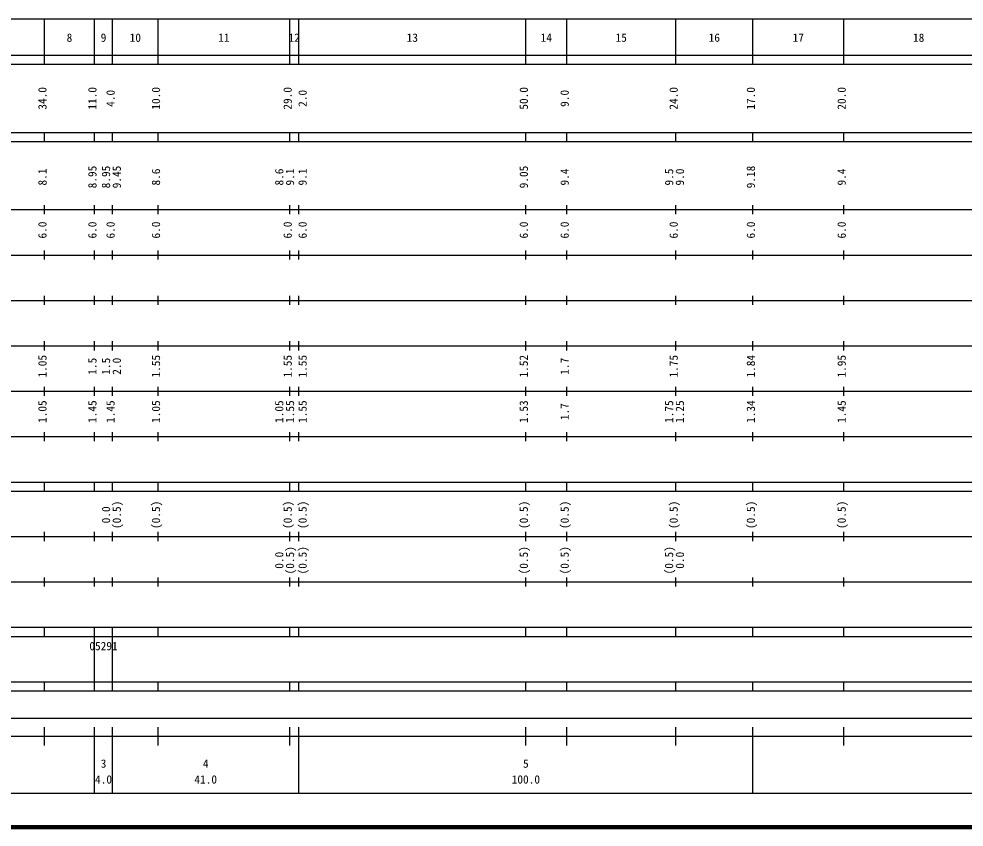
# Model space of a CAD drawing. Units: millimetres on the paper, enlarged 1000 times. Extents: x 40000 to 680000, y 20000 to 380000.
# Drawn here: x 206364 to 414504, y 20000 to 198000 of the extents above; entities that cross this region are included whole.
import ezdxf
from ezdxf.enums import TextEntityAlignment as Align

# ---------------------------------------------------------------- set-up
doc = ezdxf.new("R2010")
doc.units = ezdxf.units.MM
doc.header["$LTSCALE"] = 1000
doc.layers.add('M-TTL', color=2, linetype='Continuous', lineweight=140)
doc.layers.add('M-TTL-BAND', color=7, linetype='Continuous', lineweight=25)
doc.styles.add('ＭＳ ゴシック', font='')
doc.styles.get('ＭＳ ゴシック').set_extended_font_data('MS Gothic')

msp = doc.modelspace()

# ---------------------------------------------------------------- linework, layer by layer
at = {"layer": 'M-TTL'}
msp.add_line((40000, 20000), (680000, 20000), dxfattribs=at)
at = {"layer": 'M-TTL-BAND'}
for p, q in [((68000, 198000), (579000, 198000)), ((212000, 188000), (212000, 198000)), ((223000, 188000), (223000, 198000)), ((227000, 188000), (227000, 198000)), ((237000, 188000), (237000, 198000)), ((266000, 188000), (266000, 198000)), ((268000, 188000), (268000, 198000)), ((318000, 188000), (318000, 198000)), ((327000, 188000), (327000, 198000)), ((351000, 188000), (351000, 198000)), ((368000, 188000), (368000, 198000)), ((388000, 188000), (388000, 198000)), ((40000, 190000), (579000, 190000)), ((40000, 188000), (579000, 188000)), ((40000, 173000), (579000, 173000)), ((212000, 171000), (212000, 173000)), ((223000, 171000), (223000, 173000)), ((227000, 171000), (227000, 173000)), ((237000, 171000), (237000, 173000)), ((266000, 171000), (266000, 173000)), ((268000, 171000), (268000, 173000)), ((318000, 171000), (318000, 173000)), ((327000, 171000), (327000, 173000)), ((351000, 171000), (351000, 173000)), ((368000, 171000), (368000, 173000)), ((388000, 171000), (388000, 173000)), ((40000, 171000), (579000, 171000)), ((212000, 155000), (212000, 157000)), ((223000, 155000), (223000, 157000)), ((227000, 155000), (227000, 157000)), ((237000, 155000), (237000, 157000)), ((266000, 155000), (266000, 157000)), ((268000, 155000), (268000, 157000)), ((318000, 155000), (318000, 157000)), ((327000, 155000), (327000, 157000)), ((351000, 155000), (351000, 157000)), ((368000, 155000), (368000, 157000)), ((388000, 155000), (388000, 157000)), ((40000, 156000), (579000, 156000)), ((46000, 146000), (579000, 146000)), ((212000, 145000), (212000, 147000)), ((223000, 145000), (223000, 147000)), ((227000, 145000), (227000, 147000)), ((237000, 145000), (237000, 147000)), ((266000, 145000), (266000, 147000)), ((268000, 145000), (268000, 147000)), ((318000, 145000), (318000, 147000)), ((327000, 145000), (327000, 147000)), ((351000, 145000), (351000, 147000)), ((368000, 145000), (368000, 147000)), ((388000, 145000), (388000, 147000)), ((52000, 136000), (579000, 136000)), ((212000, 135000), (212000, 137000)), ((223000, 135000), (223000, 137000)), ((227000, 135000), (227000, 137000)), ((237000, 135000), (237000, 137000)), ((266000, 135000), (266000, 137000)), ((268000, 135000), (268000, 137000)), ((318000, 135000), (318000, 137000)), ((327000, 135000), (327000, 137000)), ((351000, 135000), (351000, 137000)), ((368000, 135000), (368000, 137000)), ((388000, 135000), (388000, 137000)), ((212000, 125000), (212000, 127000)), ((223000, 125000), (223000, 127000)), ((227000, 125000), (227000, 127000)), ((237000, 125000), (237000, 127000)), ((266000, 125000), (266000, 127000)), ((268000, 125000), (268000, 127000)), ((318000, 125000), (318000, 127000)), ((327000, 125000), (327000, 127000)), ((351000, 125000), (351000, 127000)), ((368000, 125000), (368000, 127000)), ((388000, 125000), (388000, 127000)), ((46000, 126000), (579000, 126000)), ((212000, 115000), (212000, 117000)), ((223000, 115000), (223000, 117000)), ((227000, 115000), (227000, 117000)), ((237000, 115000), (237000, 117000)), ((266000, 115000), (266000, 117000)), ((268000, 115000), (268000, 117000)), ((318000, 115000), (318000, 117000)), ((327000, 115000), (327000, 117000)), ((351000, 115000), (351000, 117000)), ((368000, 115000), (368000, 117000)), ((388000, 115000), (388000, 117000)), ((52000, 116000), (579000, 116000)), ((212000, 105000), (212000, 107000)), ((223000, 105000), (223000, 107000)), ((227000, 105000), (227000, 107000)), ((237000, 105000), (237000, 107000)), ((266000, 105000), (266000, 107000)), ((268000, 105000), (268000, 107000)), ((318000, 105000), (318000, 107000)), ((327000, 105000), (327000, 107000)), ((351000, 105000), (351000, 107000)), ((368000, 105000), (368000, 107000)), ((388000, 105000), (388000, 107000)), ((46000, 106000), (579000, 106000)), ((40000, 96000), (579000, 96000)), ((212000, 94000), (212000, 96000)), ((223000, 94000), (223000, 96000)), ((227000, 94000), (227000, 96000)), ((237000, 94000), (237000, 96000)), ((266000, 94000), (266000, 96000)), ((268000, 94000), (268000, 96000)), ((318000, 94000), (318000, 96000)), ((327000, 94000), (327000, 96000)), ((351000, 94000), (351000, 96000)), ((368000, 94000), (368000, 96000)), ((388000, 94000), (388000, 96000)), ((40000, 94000), (579000, 94000)), ((49000, 84000), (579000, 84000)), ((212000, 83000), (212000, 85000)), ((223000, 83000), (223000, 85000)), ((227000, 83000), (227000, 85000)), ((237000, 83000), (237000, 85000)), ((266000, 83000), (266000, 85000)), ((268000, 83000), (268000, 85000)), ((318000, 83000), (318000, 85000)), ((327000, 83000), (327000, 85000)), ((351000, 83000), (351000, 85000)), ((368000, 83000), (368000, 85000)), ((388000, 83000), (388000, 85000)), ((212000, 73000), (212000, 75000)), ((223000, 73000), (223000, 75000)), ((227000, 73000), (227000, 75000)), ((237000, 73000), (237000, 75000)), ((266000, 73000), (266000, 75000)), ((268000, 73000), (268000, 75000)), ((318000, 73000), (318000, 75000)), ((327000, 73000), (327000, 75000)), ((351000, 73000), (351000, 75000)), ((368000, 73000), (368000, 75000)), ((388000, 73000), (388000, 75000)), ((40000, 74000), (579000, 74000)), ((40000, 64000), (579000, 64000)), ((212000, 62000), (212000, 64000)), ((223000, 62000), (223000, 64000)), ((227000, 62000), (227000, 64000)), ((237000, 62000), (237000, 64000)), ((266000, 62000), (266000, 64000)), ((268000, 62000), (268000, 64000)), ((318000, 62000), (318000, 64000)), ((327000, 62000), (327000, 64000)), ((351000, 62000), (351000, 64000)), ((368000, 62000), (368000, 64000)), ((388000, 62000), (388000, 64000)), ((40000, 62000), (579000, 62000)), ((223000, 52000), (223000, 62000)), ((227000, 52000), (227000, 62000)), ((40000, 52000), (579000, 52000)), ((40000, 50000), (579000, 50000)), ((212000, 50000), (212000, 52000)), ((223000, 50000), (223000, 52000)), ((227000, 50000), (227000, 52000)), ((237000, 50000), (237000, 52000)), ((266000, 50000), (266000, 52000)), ((268000, 50000), (268000, 52000)), ((318000, 50000), (318000, 52000)), ((327000, 50000), (327000, 52000)), ((351000, 50000), (351000, 52000)), ((368000, 50000), (368000, 52000)), ((388000, 50000), (388000, 52000)), ((71000, 44000), (565000, 44000)), ((212000, 38000), (212000, 42000)), ((223000, 27500), (223000, 42000)), ((227000, 27500), (227000, 42000)), ((237000, 38000), (237000, 42000)), ((266000, 38000), (266000, 42000)), ((268000, 27500), (268000, 42000)), ((318000, 38000), (318000, 42000)), ((327000, 38000), (327000, 42000)), ((351000, 38000), (351000, 42000)), ((368000, 27500), (368000, 42000)), ((388000, 38000), (388000, 42000)), ((40000, 40000), (579000, 40000)), ((68000, 27500), (579000, 27500))]:
    msp.add_line(p, q, dxfattribs=at)

# ---------------------------------------------------------------- texts
at = {"layer": 'M-TTL-BAND', "style": 'ＭＳ ゴシック'}
for s, p in [('8', (217500, 192405)), ('9', (225000, 192405)), ('10', (232000, 192405)), ('11', (251500, 192405)), ('12', (267000, 192405)), ('13', (293000, 192405)), ('14', (322500, 192405)), ('15', (339000, 192405)), ('16', (359500, 192405)), ('17', (378000, 192405)), ('18', (404500, 192405)), ('3', (225000, 32523)), ('4', (247500, 32523)), ('5', (318000, 32523)), ('4.0', (225000, 29033)), ('41.0', (247500, 29033)), ('100.0', (318000, 29033))]:
    msp.add_text(s, height=1833, dxfattribs=at).set_placement(p, align=Align.BOTTOM_CENTER)
for s, p in [('34.0', (213000, 180500)), ('11.0', (224000, 180500)), ('4.0', (228000, 180500)), ('10.0', (238000, 180500)), ('29.0', (267000, 180500)), ('2.0', (270291, 180500)), ('50.0', (319000, 180500)), ('9.0', (328000, 180500)), ('24.0', (352000, 180500)), ('17.0', (369000, 180500)), ('20.0', (389000, 180500)), ('8.1', (213000, 163174)), ('8.95', (224000, 163174)), ('8.95', (227000, 163174)), ('9.45', (229370, 163174)), ('8.6', (238000, 163174)), ('8.6', (265146, 163174)), ('9.1', (267516, 163174)), ('9.1', (270291, 163174)), ('9.05', (319000, 163174)), ('9.4', (328000, 163174)), ('9.5', (351000, 163174)), ('9.0', (353370, 163174)), ('9.18', (369000, 163174)), ('9.4', (389000, 163174)), ('6.0', (213000, 151500)), ('6.0', (224000, 151500)), ('6.0', (228000, 151500)), ('6.0', (238000, 151500)), ('6.0', (267000, 151500)), ('6.0', (270291, 151500)), ('6.0', (319000, 151500)), ('6.0', (328000, 151500)), ('6.0', (352000, 151500)), ('6.0', (369000, 151500)), ('6.0', (389000, 151500)), ('1.05', (213000, 121500)), ('1.5', (224000, 121500)), ('1.5', (227000, 121500)), ('2.0', (229370, 121500)), ('1.55', (238000, 121500)), ('1.55', (267000, 121500)), ('1.55', (270291, 121500)), ('1.52', (319000, 121500)), ('1.7', (328000, 121500)), ('1.75', (352000, 121500)), ('1.84', (369000, 121500)), ('1.95', (389000, 121500)), ('1.05', (213000, 111500)), ('1.45', (224000, 111500)), ('1.45', (228000, 111500)), ('1.05', (238000, 111500)), ('1.05', (265146, 111500)), ('1.55', (267516, 111500)), ('1.55', (270291, 111500)), ('1.53', (319000, 111500)), ('1.7', (328000, 111500)), ('1.75', (351000, 111500)), ('1.25', (353370, 111500)), ('1.34', (369000, 111500)), ('1.45', (389000, 111500)), ('0.0', (227000, 88764)), ('(0.5)', (229370, 88764)), ('(0.5)', (238000, 88764)), ('(0.5)', (267000, 88764)), ('(0.5)', (270291, 88764)), ('(0.5)', (319000, 88764)), ('(0.5)', (328000, 88764)), ('(0.5)', (352000, 88764)), ('(0.5)', (369000, 88764)), ('(0.5)', (389000, 88764)), ('(0.5)', (267516, 78764)), ('(0.5)', (270291, 78764)), ('(0.5)', (319000, 78764)), ('(0.5)', (328000, 78764)), ('(0.5)', (351000, 78764)), ('0.0', (265146, 78764)), ('0.0', (353370, 78764))]:
    msp.add_text(s, height=1833, rotation=90, dxfattribs=at).set_placement(p, align=Align.BOTTOM_CENTER)
msp.add_text('05291', height=1833, dxfattribs=at).set_placement((221875, 58405), align=Align.BOTTOM_LEFT)

doc.saveas('drawing.dxf')
